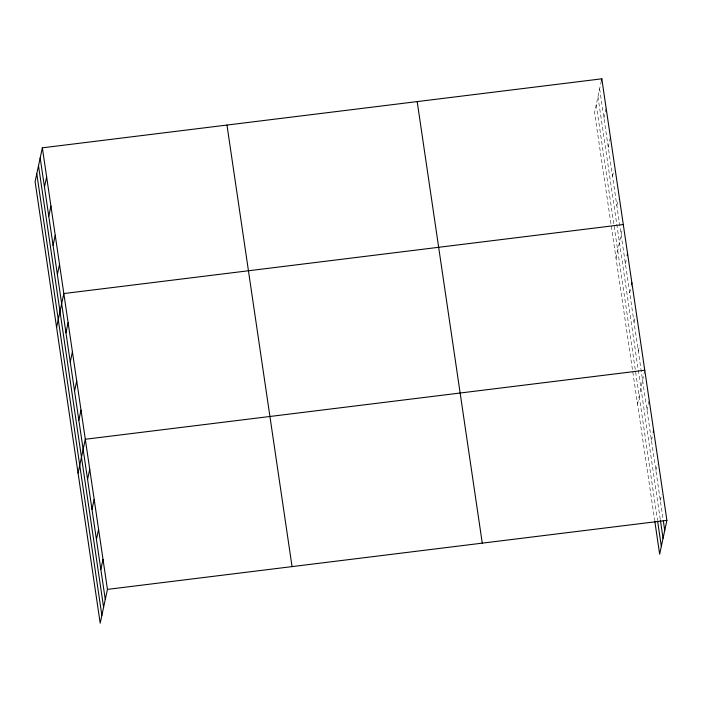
<?xml version="1.0" encoding="UTF-8"?>
<svg xmlns="http://www.w3.org/2000/svg" width="702" height="702" viewBox="0 0 702 702"><rect width="100%" height="100%" fill="white"/><g stroke="black" fill="none" stroke-linecap="round" stroke-linejoin="round"><path stroke-width="0.53" stroke-dasharray="3.51 2.63" d="M601.377 80.827L594.559 112.61L654.597 519.849M603.939 118.041L605.887 108.968M608.239 147.183L610.178 138.11M612.53 176.325L613.829 170.279M616.83 205.467L618.129 199.421M616.04 258.327L622.209 229.572M625.421 263.759L626.5 258.713M629.72 292.901L631.01 286.846M634.011 322.042L635.31 315.988M638.311 351.184L639.61 345.13M637.521 404.036L644.55 371.244M647.033 410.354L648.981 401.272M651.456 440.373L652.755 434.327M655.887 470.401L657.186 464.347M660.31 500.429L661.609 494.375M599.64 88.9L663.153 519.726M597.964 96.727L660.213 518.98M596.235 104.782L657.537 520.603"/><path stroke-width="1.05" d="M42.348 147.832L35.1 181.634L100.193 623.183L107.441 589.39L42.348 147.832L601.807 78.817L666.9 520.366L659.652 554.168L654.755 520.919M44.48 187.065L46.639 176.974M48.771 216.207L50.939 206.116M53.071 245.349L55.23 235.267M57.371 274.491L59.53 264.408M56.581 327.343L63.829 293.55L623.288 224.526M65.962 332.774L68.12 322.692M70.253 361.916L72.42 351.834M74.552 391.058L76.711 380.975M78.852 420.2L81.011 410.117M78.062 473.06L85.311 439.259L644.769 370.244M87.574 479.369L89.733 469.287M91.997 509.398L94.165 499.315M96.428 539.426L98.587 529.334M100.851 569.445L103.01 559.362M601.377 80.827L601.807 78.817M627.149 255.686L627.579 253.668M631.449 284.828L631.879 282.809M653.185 432.309L653.623 430.291M107.441 589.39L666.9 520.366M663.311 520.805L664.741 530.458M660.371 520.05L663.057 538.276M657.695 521.674L661.328 546.34M417.181 101.588L482.274 543.146M226.965 125.061L292.058 566.611M40.181 157.924L105.274 599.473M38.505 165.742L103.598 607.3M36.776 173.806L101.869 615.364"/></g></svg>
